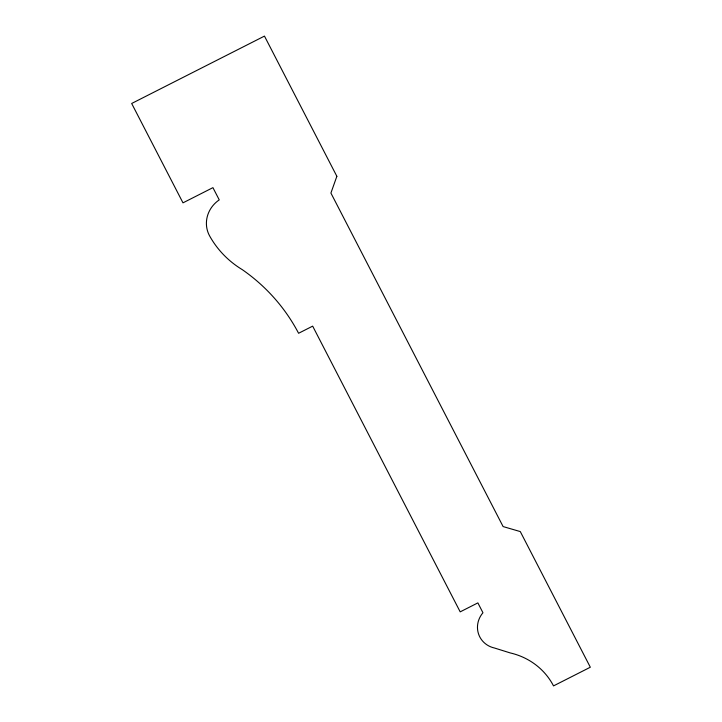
<?xml version="1.0" encoding="UTF-8"?>
<svg xmlns="http://www.w3.org/2000/svg" width="722" height="722" viewBox="0 0 722 722"><rect width="100%" height="100%" fill="white"/><g stroke="black" fill="none" stroke-linecap="round" stroke-linejoin="round"><path stroke-width="1.08" d="M336.858 176.303L330.911 193.054L503.108 526.573L520.291 531.582L590.325 667.227L553.521 685.9A69.574 65.666 -23.6 0 0 510.246 652.932L494.507 648.022A23.285 21.976 -23.6 0 1 482.955 612.743L477.874 602.888L460.194 611.859L312.671 326.136L298.592 333.275A196.438 185.401 -23.6 0 0 242.276 269.64A100.259 94.618 -23.6 0 1 209.678 236.031A28.952 27.319 -23.6 0 1 219.244 199.877L212.927 187.648L182.982 202.846L131.675 103.481L264.469 36.1L336.858 176.303"/></g></svg>
